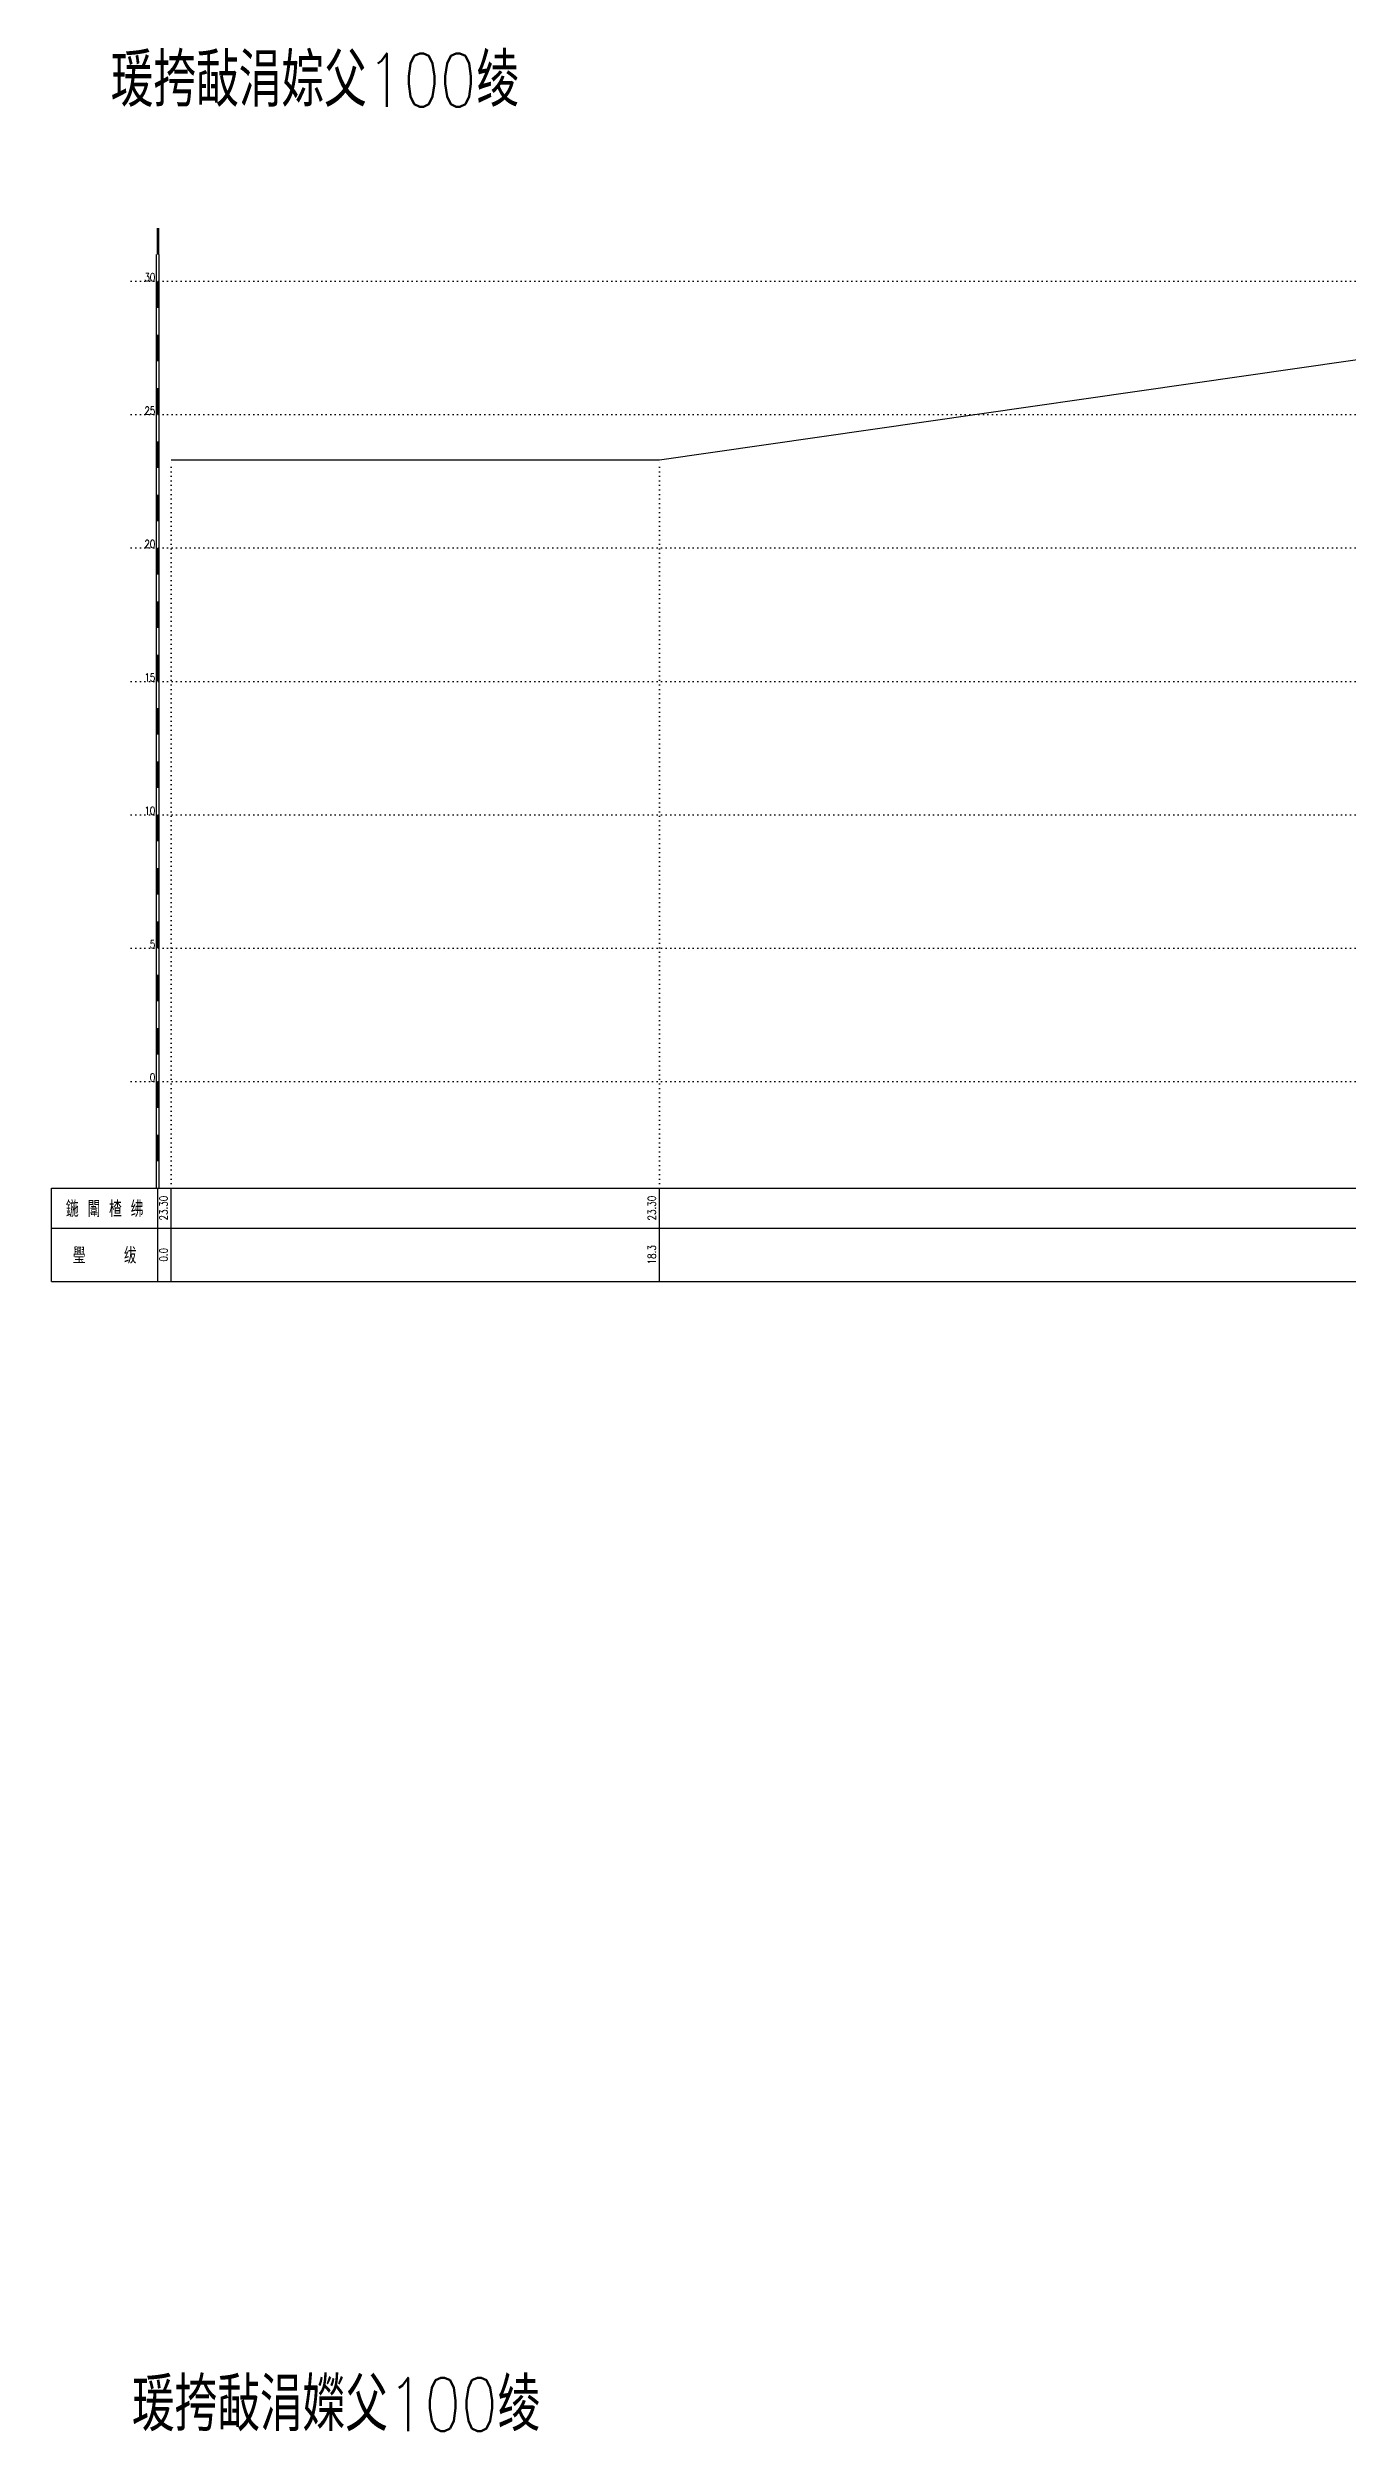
# Model space of a CAD drawing. Extents: x 391414 to 399140, y 3188456 to 3193760.
# Drawn here: x 391418 to 391906, y 3189672 to 3190565 of the extents above; entities that cross this region are included whole.
import ezdxf
from ezdxf.enums import TextEntityAlignment as Align

# ---------------------------------------------------------------- set-up
doc = ezdxf.new("R2010")
doc.units = 0
doc.linetypes.add('X4', pattern=[1.6, 0, -1.6])
for name, color, linetype in [('DLSS', 4, 'CONTINUOUS'), ('DMX', 1, 'CONTINUOUS'), ('zdm1', 2, 'CONTINUOUS'), ('ZDMT5', 3, 'CONTINUOUS')]:
    doc.layers.add(name, color=color, linetype=linetype)
doc.styles.add('HZ', font='rs.shx', dxfattribs={"width": 0.8, "bigfont": 'hztxt.shx'})

msp = doc.modelspace()

# ---------------------------------------------------------------- linework, layer by layer
at = {"layer": 'DMX', "linetype": 'Continuous', "flags": 128}
msp.add_lwpolyline([(391464.6997392006, 3190410.873179401), (391647.812772936, 3190410.873179401), (391947.0207672653, 3190453.873179401), (392309.5780908256, 3190461.073179401), (392360.9478241567, 3190436.873179401), (392435.2437263253, 3190421.773179401), (392478.8531509324, 3190391.873179401), (392573.6830557744, 3190394.373179401), (392594.1898979801, 3190380.273179401), (392633.067665739, 3190361.873179401), (392817.5120254812, 3190339.973179401), (392835.5928851632, 3190312.873179401), (393122.9721282761, 3190264.113179401), (393284.3073093977, 3190238.993179401), (393483.1737126947, 3190217.303179401), (393784.2758907463, 3190186.033179401), (394063.8098846035, 3190177.853179401), (394284.2444720954, 3190172.143179401), (394817.8594785192, 3190172.983179401), (395343.2810411606, 3190177.413179401)], dxfattribs=at)
at = {"layer": 'zdm1', "linetype": 'Continuous'}
for p, q in [((391459.1997392006, 3190137.873179401), (391459.1997392006, 3190487.873179401)), ((391460.1997392006, 3190137.873179401), (391460.1997392006, 3190487.873179401)), ((391419.6997392006, 3190137.873179401), (391464.6997392006, 3190137.873179401)), ((391419.6997392006, 3190102.873179401), (391419.6997392006, 3190137.873179401)), ((391459.6997392006, 3190102.873179401), (391459.6997392006, 3190137.873179401)), ((391464.6997392006, 3190137.873179401), (398315.5979902491, 3190137.873179401)), ((391419.6997392006, 3190122.873179401), (398315.5979902491, 3190122.873179401)), ((391419.6997392006, 3190102.873179401), (398315.5979902491, 3190102.873179401))]:
    msp.add_line(p, q, dxfattribs=at)
at = {"layer": 'zdm1', "linetype": 'X4'}
for p, q in [((391449.6997392006, 3190477.873179401), (398325.5979902491, 3190477.873179401)), ((391449.6997392006, 3190427.873179401), (398325.5979902491, 3190427.873179401)), ((391449.6997392006, 3190377.873179401), (398325.5979902491, 3190377.873179401)), ((391449.6997392006, 3190327.873179401), (398325.5979902491, 3190327.873179401)), ((391449.6997392006, 3190277.873179401), (398325.5979902491, 3190277.873179401)), ((391449.6997392006, 3190227.873179401), (398325.5979902491, 3190227.873179401)), ((391449.6997392006, 3190177.873179401), (398325.5979902491, 3190177.873179401))]:
    msp.add_line(p, q, dxfattribs=at)
at = {"layer": 'zdm1', "linetype": 'Continuous', "const_width": 1, "flags": 128}
for points in [[(391459.6997392006, 3190487.873179401), (391459.6997392006, 3190497.873179401)], [(391459.6997392006, 3190467.873179401), (391459.6997392006, 3190477.873179401)], [(391459.6997392006, 3190447.873179401), (391459.6997392006, 3190457.873179401)], [(391459.6997392006, 3190427.873179401), (391459.6997392006, 3190437.873179401)], [(391459.6997392006, 3190407.873179401), (391459.6997392006, 3190417.873179401)], [(391459.6997392006, 3190387.873179401), (391459.6997392006, 3190397.873179401)], [(391459.6997392006, 3190367.873179401), (391459.6997392006, 3190377.873179401)], [(391459.6997392006, 3190347.873179401), (391459.6997392006, 3190357.873179401)], [(391459.6997392006, 3190327.873179401), (391459.6997392006, 3190337.873179401)], [(391459.6997392006, 3190307.873179401), (391459.6997392006, 3190317.873179401)], [(391459.6997392006, 3190287.873179401), (391459.6997392006, 3190297.873179401)], [(391459.6997392006, 3190267.873179401), (391459.6997392006, 3190277.873179401)], [(391459.6997392006, 3190247.873179401), (391459.6997392006, 3190257.873179401)], [(391459.6997392006, 3190227.873179401), (391459.6997392006, 3190237.873179401)], [(391459.6997392006, 3190207.873179401), (391459.6997392006, 3190217.873179401)], [(391459.6997392006, 3190187.873179401), (391459.6997392006, 3190197.873179401)], [(391459.6997392006, 3190167.873179401), (391459.6997392006, 3190177.873179401)], [(391459.6997392006, 3190147.873179401), (391459.6997392006, 3190157.873179401)]]:
    msp.add_lwpolyline(points, dxfattribs=at)
at = {"layer": 'ZDMT5', "linetype": 'X4'}
for p, q in [((391464.6997392006, 3190137.873179401), (391464.6997392006, 3190410.873179401)), ((391647.812772936, 3190137.873179401), (391647.812772936, 3190410.873179401))]:
    msp.add_line(p, q, dxfattribs=at)
at = {"layer": 'ZDMT5', "linetype": 'Continuous'}
for p, q in [((391464.6997392006, 3190102.873179401), (391464.6997392006, 3190137.873179401)), ((391647.812772936, 3190102.873179401), (391647.812772936, 3190137.873179401))]:
    msp.add_line(p, q, dxfattribs=at)

# ---------------------------------------------------------------- texts
at = {"layer": 'DLSS', "linetype": 'Continuous', "style": 'HZ', "width": 0.8}
for s, p in [('瑗挎敮涓婃父100绫', (391518.5594081311, 3190554.355291379)), ('瑗挎敮涓嬫父100绫', (391526.5080758883, 3189682.838135048))]:
    msp.add_text(s, height=20, dxfattribs=at).set_placement(p, align=Align.MIDDLE)
at = {"layer": 'zdm1', "linetype": 'Continuous', "style": 'HZ', "width": 0.8}
for s, p in [('30', (391458.6997392006, 3190477.873179401)), ('25', (391458.6997392006, 3190427.873179401)), ('20', (391458.6997392006, 3190377.873179401)), ('15', (391458.6997392006, 3190327.873179401)), ('10', (391458.6997392006, 3190277.873179401)), ('5', (391458.6997392006, 3190227.873179401)), ('0', (391458.6997392006, 3190177.873179401))]:
    msp.add_text(s, height=3, dxfattribs=at).set_placement(p, align=Align.RIGHT)
for s, p in [('鍦 闈 楂 绋', (391439.6997392006, 3190130.373179401)), ('璺    绂', (391439.6997392006, 3190112.873179401))]:
    msp.add_text(s, height=6, dxfattribs=at).set_placement(p, align=Align.MIDDLE)
at = {"layer": 'ZDMT5', "linetype": 'Continuous', "style": 'HZ', "width": 0.8}
for s, p in [('23.30', (391464.1997392006, 3190130.373179401)), ('23.30', (391647.312772936, 3190130.373179401)), ('0.0', (391464.1997392006, 3190112.873179401)), ('18.3', (391647.312772936, 3190112.873179401))]:
    msp.add_text(s, height=3, rotation=90, dxfattribs=at).set_placement(p, align=Align.BOTTOM_CENTER)

doc.saveas('drawing.dxf')
